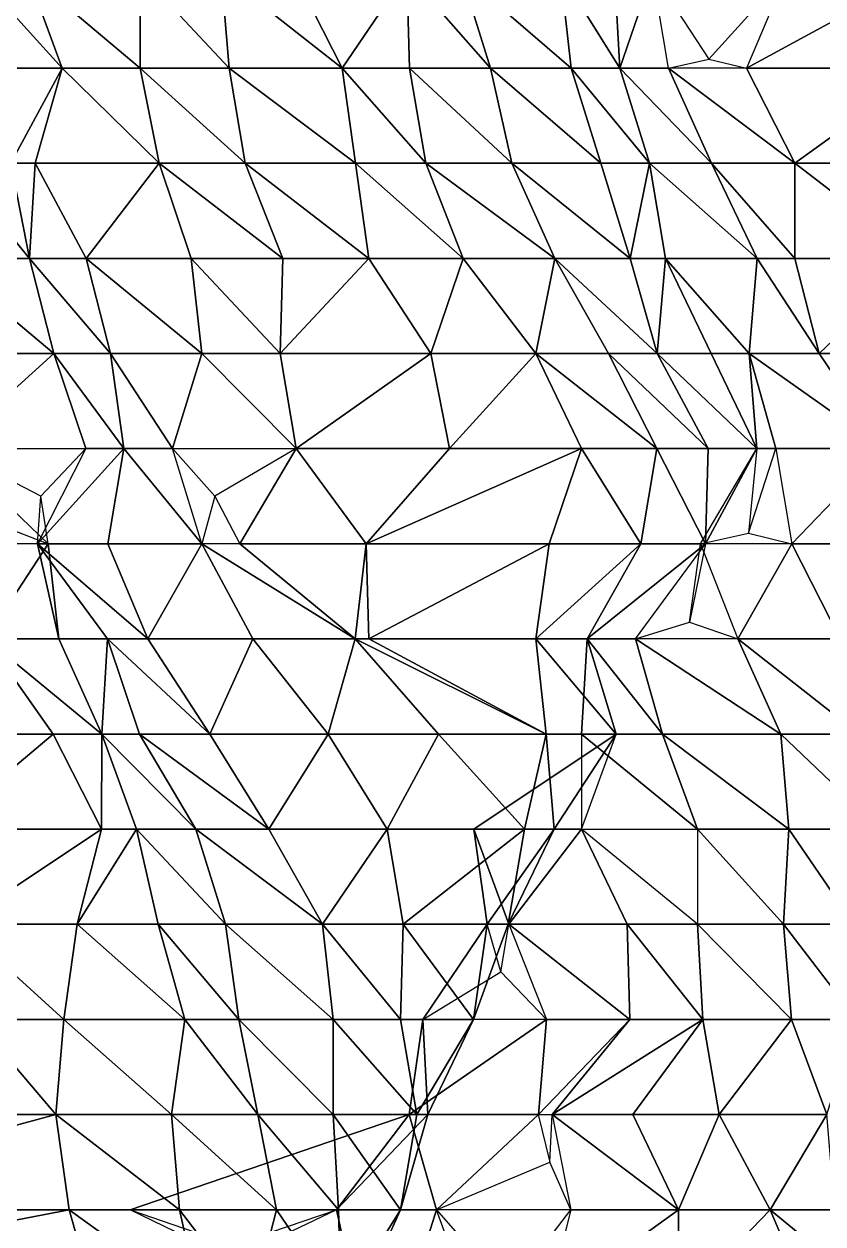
# Model space of a CAD drawing. Header units: metres. Extents: x -317 to 276, y -240 to 234.
# Drawn here: x -12.8 to 37.6, y -42.9 to 32.8 of the extents above; entities that cross this region are included whole.
import ezdxf

# ---------------------------------------------------------------- set-up
doc = ezdxf.new("R2010")
doc.units = ezdxf.units.M

msp = doc.modelspace()

# ---------------------------------------------------------------- linework, layer by layer
for points in [[(-15.845795, 36, -547.26544), (-10.411072, 30, -549.8323), (-12.610809, 36, -553.85876), (-12.610709, 36.0001, -553.85864)], [(-15.845795, 36, -547.26544), (-14.153687, 30, -544.1681), (-10.411072, 30, -549.8323), (-10.410972, 30.0001, -549.83215)], [(-12.610809, 36, -553.85876), (-5.484009, 30, -553.32825), (-5.484009, 36, -553.32825), (-5.483909, 36.0001, -553.3281)], [(-12.610809, 36, -553.85876), (-10.411072, 30, -549.8323), (-5.484009, 30, -553.32825), (-5.483909, 30.0001, -553.3281)], [(-5.484009, 36, -553.32825), (0.119934, 30, -555.5853), (-0.387695, 36, -556.5145), (-0.387595, 36.0001, -556.5144)], [(-5.484009, 36, -553.32825), (-5.484009, 30, -553.32825), (0.119934, 30, -555.5853), (0.120034, 30.0001, -555.5852)], [(7.246704, 30, -555.0548), (4.200928, 36, -560.63), (-0.387695, 36, -556.5145), (-0.387595, 36.0001, -556.5144)], [(7.246704, 30, -555.0548), (-0.387695, 36, -556.5145), (0.119934, 30, -555.5853), (0.120034, 30.0001, -555.5852)], [(11.327728, 36, -560.0995), (4.200928, 36, -560.63), (7.246704, 30, -555.0548), (7.246804, 30.0001, -555.0547)], [(11.327728, 36, -560.0995), (7.246704, 30, -555.0548), (11.496948, 30, -559.7898), (11.497048, 30.0001, -559.7897)], [(11.327728, 36, -560.0995), (16.593231, 30, -562.9761), (14.731934, 36, -566.3832), (14.732034, 36.0001, -566.38306)], [(11.327728, 36, -560.0995), (11.496948, 30, -559.7898), (16.593231, 30, -562.9761), (16.59333, 30.0001, -562.97595)], [(14.731934, 36, -566.3832), (21.689514, 30, -566.16235), (21.012665, 36, -567.4013), (21.012764, 36.0001, -567.4012)], [(14.731934, 36, -566.3832), (16.593231, 30, -562.9761), (21.689514, 30, -566.16235), (21.689613, 30.0001, -566.16223)], [(21.012665, 36, -567.4013), (24.75528, 30, -573.0654), (24.41687, 36, -573.68494), (24.41697, 36.0001, -573.6848)], [(21.012665, 36, -567.4013), (21.689514, 30, -566.16235), (24.75528, 30, -573.0654), (24.755379, 30.0001, -573.0653)], [(24.75528, 30, -573.0654), (26.805817, 36, -581.82697), (24.41687, 36, -573.68494), (24.41697, 36.0001, -573.6848)], [(24.75528, 30, -573.0654), (27.821075, 30, -579.96857), (26.805817, 36, -581.82697), (26.805916, 36.0001, -581.82684)], [(26.805817, 36, -581.82697), (30.357147, 30.571442, -581.58386), (35.286285, 36, -578.8186), (35.286385, 36.0001, -578.8185)], [(32.74817, 30, -583.4646), (44.105194, 30, -575.1907), (43.766785, 36, -575.8102), (43.766884, 36.0001, -575.81006)], [(32.74817, 30, -583.4646), (43.766785, 36, -575.8102), (35.286285, 36, -578.8186), (35.286385, 36.0001, -578.8185)], [(30.357147, 30.571442, -581.58386), (32.74817, 30, -583.4646), (27.821075, 30, -579.96857), (27.821175, 30.0001, -579.96844)], [(-13.646057, 24, -543.2389), (-10.411072, 30, -549.8323), (-14.153687, 30, -544.1681), (-14.153586, 30.0001, -544.16797)], [(-13.646057, 24, -543.2389), (-12.10318, 24, -552.92957), (-10.411072, 30, -549.8323), (-10.410972, 30.0001, -549.83215)], [(-10.411072, 30, -549.8323), (-12.10318, 24, -552.92957), (-4.29953, 24, -551.1601), (-4.29943, 24.0001, -551.16)], [(-10.411072, 30, -549.8323), (-4.29953, 24, -551.1601), (-5.484009, 30, -553.32825), (-5.483909, 30.0001, -553.3281)], [(-5.484009, 30, -553.32825), (1.135193, 24, -553.7269), (0.119934, 30, -555.5853), (0.120034, 30.0001, -555.5852)], [(-5.484009, 30, -553.32825), (-4.29953, 24, -551.1601), (1.135193, 24, -553.7269), (1.135293, 24.0001, -553.7268)], [(0.119934, 30, -555.5853), (8.092743, 24, -553.5061), (7.246704, 30, -555.0548), (7.246804, 30.0001, -555.0547)], [(0.119934, 30, -555.5853), (1.135193, 24, -553.7269), (8.092743, 24, -553.5061), (8.092843, 24.0001, -553.506)], [(7.246704, 30, -555.0548), (12.512207, 24, -557.9314), (11.496948, 30, -559.7898), (11.497048, 30.0001, -559.7897)], [(7.246704, 30, -555.0548), (8.092743, 24, -553.5061), (12.512207, 24, -557.9314), (12.512307, 24.0001, -557.9313)], [(11.496948, 30, -559.7898), (17.9469, 24, -560.49817), (16.593231, 30, -562.9761), (16.59333, 30.0001, -562.97595)], [(11.496948, 30, -559.7898), (12.512207, 24, -557.9314), (17.9469, 24, -560.49817), (17.946999, 24.0001, -560.49805)], [(16.593231, 30, -562.9761), (23.550812, 24, -562.75525), (21.689514, 30, -566.16235), (21.689613, 30.0001, -566.16223)], [(16.593231, 30, -562.9761), (17.9469, 24, -560.49817), (23.550812, 24, -562.75525), (23.55091, 24.0001, -562.7551)], [(21.689514, 30, -566.16235), (26.616577, 24, -569.6584), (24.75528, 30, -573.0654), (24.755379, 30.0001, -573.0653)], [(21.689514, 30, -566.16235), (23.550812, 24, -562.75525), (26.616577, 24, -569.6584), (26.616676, 24.0001, -569.65826)], [(24.75528, 30, -573.0654), (30.528412, 24, -575.0128), (27.821075, 30, -579.96857), (27.821175, 30.0001, -579.96844)], [(24.75528, 30, -573.0654), (26.616577, 24, -569.6584), (30.528412, 24, -575.0128), (30.528511, 24.0001, -575.0127)], [(35.793915, 24, -577.88934), (32.74817, 30, -583.4646), (27.821075, 30, -579.96857), (27.821175, 30.0001, -579.96844)], [(35.793915, 24, -577.88934), (27.821075, 30, -579.96857), (30.528412, 24, -575.0128), (30.528511, 24.0001, -575.0127)], [(35.793915, 24, -577.88934), (44.105194, 30, -575.1907), (32.74817, 30, -583.4646), (32.74827, 30.0001, -583.4645)], [(35.793915, 24, -577.88934), (43.089935, 24, -577.0491), (44.105194, 30, -575.1907), (44.105293, 30.0001, -575.19055)], [(-17.388702, 24, -537.5747), (-18.065521, 18, -538.8136), (-12.461609, 18, -541.07074), (-12.461509, 18.0001, -541.0706)], [(-17.388702, 24, -537.5747), (-12.461609, 18, -541.07074), (-13.646057, 24, -543.2389), (-13.645957, 24.0001, -543.2388)], [(-12.461609, 18, -541.07074), (-12.10318, 24, -552.92957), (-13.646057, 24, -543.2389), (-13.645957, 24.0001, -543.2388)], [(-12.461609, 18, -541.07074), (-8.888184, 18, -547.0446), (-12.10318, 24, -552.92957), (-12.10308, 24.0001, -552.92944)], [(-4.29953, 24, -551.1601), (-12.10318, 24, -552.92957), (-8.888184, 18, -547.0446), (-8.888083, 18.0001, -547.0445)], [(-4.29953, 24, -551.1601), (-8.888184, 18, -547.0446), (-2.269013, 18, -547.4433), (-2.268913, 18.0001, -547.4432)], [(-4.29953, 24, -551.1601), (3.50412, 18, -549.3906), (1.135193, 24, -553.7269), (1.135293, 24.0001, -553.7268)], [(-4.29953, 24, -551.1601), (-2.269013, 18, -547.4433), (3.50412, 18, -549.3906), (3.50422, 18.0001, -549.3905)], [(1.135193, 24, -553.7269), (8.938782, 18, -551.95746), (8.092743, 24, -553.5061), (8.092843, 24.0001, -553.506)], [(1.135193, 24, -553.7269), (3.50412, 18, -549.3906), (8.938782, 18, -551.95746), (8.938882, 18.0001, -551.95734)], [(8.092743, 24, -553.5061), (14.881134, 18, -553.5951), (12.512207, 24, -557.9314), (12.512307, 24.0001, -557.9313)], [(8.092743, 24, -553.5061), (8.938782, 18, -551.95746), (14.881134, 18, -553.5951), (14.881234, 18.0001, -553.595)], [(12.512207, 24, -557.9314), (20.654266, 18, -555.5424), (17.9469, 24, -560.49817), (17.946999, 24.0001, -560.49805)], [(12.512207, 24, -557.9314), (14.881134, 18, -553.5951), (20.654266, 18, -555.5424), (20.654366, 18.0001, -555.5423)], [(17.9469, 24, -560.49817), (25.41211, 18, -559.34814), (23.550812, 24, -562.75525), (23.55091, 24.0001, -562.7551)], [(17.9469, 24, -560.49817), (20.654266, 18, -555.5424), (25.41211, 18, -559.34814), (25.412209, 18.0001, -559.348)], [(25.41211, 18, -559.34814), (26.616577, 24, -569.6584), (23.550812, 24, -562.75525), (23.55091, 24.0001, -562.7551)], [(25.41211, 18, -559.34814), (27.631836, 18, -567.7999), (26.616577, 24, -569.6584), (26.616676, 24.0001, -569.65826)], [(26.616577, 24, -569.6584), (33.40497, 18, -569.7473), (30.528412, 24, -575.0128), (30.528511, 24.0001, -575.0127)], [(26.616577, 24, -569.6584), (27.631836, 18, -567.7999), (33.40497, 18, -569.7473), (33.405067, 18.0001, -569.7472)], [(30.528412, 24, -575.0128), (35.793915, 18, -577.88934), (35.793915, 24, -577.88934), (35.794014, 24.0001, -577.8892)], [(30.528412, 24, -575.0128), (33.40497, 18, -569.7473), (35.793915, 18, -577.88934), (35.794014, 18.0001, -577.8892)], [(35.793915, 24, -577.88934), (43.597565, 18, -576.1199), (43.089935, 24, -577.0491), (43.090034, 24.0001, -577.04895)], [(35.793915, 24, -577.88934), (35.793915, 18, -577.88934), (43.597565, 18, -576.1199), (43.597664, 18.0001, -576.11975)], [(-18.065521, 18, -538.8136), (-10.938721, 12, -538.2831), (-12.461609, 18, -541.07074), (-12.461509, 18.0001, -541.0706)], [(-18.065521, 18, -538.8136), (-17.896332, 12, -538.5039), (-10.938721, 12, -538.2831), (-10.938621, 12.0001, -538.28296)], [(-12.461609, 18, -541.07074), (-7.365326, 12, -544.257), (-8.888184, 18, -547.0446), (-8.888083, 18.0001, -547.0445)], [(-12.461609, 18, -541.07074), (-10.938721, 12, -538.2831), (-7.365326, 12, -544.257), (-7.365226, 12.0001, -544.2569)], [(-8.888184, 18, -547.0446), (-1.592194, 12, -546.20435), (-2.269013, 18, -547.4433), (-2.268913, 18.0001, -547.4432)], [(-8.888184, 18, -547.0446), (-7.365326, 12, -544.257), (-1.592194, 12, -546.20435), (-1.592094, 12.0001, -546.2042)], [(-2.269013, 18, -547.4433), (3.3349, 12, -549.7004), (3.50412, 18, -549.3906), (3.50422, 18.0001, -549.3905)], [(-2.269013, 18, -547.4433), (-1.592194, 12, -546.20435), (3.3349, 12, -549.7004), (3.335, 12.0001, -549.70026)], [(3.3349, 12, -549.7004), (12.830597, 12, -544.83356), (8.938782, 18, -551.95746), (8.938882, 18.0001, -551.95734)], [(3.3349, 12, -549.7004), (8.938782, 18, -551.95746), (3.50412, 18, -549.3906), (3.50422, 18.0001, -549.3905)], [(14.881134, 18, -553.5951), (8.938782, 18, -551.95746), (12.830597, 12, -544.83356), (12.830697, 12.0001, -544.83344)], [(14.881134, 18, -553.5951), (12.830597, 12, -544.83356), (19.449768, 12, -545.23224), (19.449867, 12.0001, -545.2321)], [(20.654266, 18, -555.5424), (14.881134, 18, -553.5951), (19.449768, 12, -545.23224), (19.449867, 12.0001, -545.2321)], [(20.654266, 18, -555.5424), (19.449768, 12, -545.23224), (24.038452, 12, -549.3477), (24.038551, 12.0001, -549.3476)], [(27.104187, 12, -556.25085), (25.41211, 18, -559.34814), (20.654266, 18, -555.5424), (20.654366, 18.0001, -555.5423)], [(27.104187, 12, -556.25085), (20.654266, 18, -555.5424), (24.038452, 12, -549.3477), (24.038551, 12.0001, -549.3476)], [(27.104187, 12, -556.25085), (27.631836, 18, -567.7999), (25.41211, 18, -559.34814), (25.412209, 18.0001, -559.348)], [(27.104187, 12, -556.25085), (30.508392, 12, -562.5345), (27.631836, 18, -567.7999), (27.631935, 18.0001, -567.7998)], [(27.631836, 18, -567.7999), (32.89734, 12, -570.6765), (33.40497, 18, -569.7473), (33.405067, 18.0001, -569.7472)], [(27.631836, 18, -567.7999), (30.508392, 12, -562.5345), (32.89734, 12, -570.6765), (32.897438, 12.0001, -570.6764)], [(33.40497, 18, -569.7473), (32.89734, 12, -570.6765), (37.316803, 12, -575.10175), (37.316902, 12.0001, -575.1016)], [(33.40497, 18, -569.7473), (37.316803, 12, -575.10175), (35.793915, 18, -577.88934), (35.794014, 18.0001, -577.8892)], [(37.316803, 12, -575.10175), (43.597565, 18, -576.1199), (35.793915, 18, -577.88934), (35.794014, 18.0001, -577.8892)], [(37.316803, 12, -575.10175), (47.32016, 12, -569.3057), (43.597565, 18, -576.1199), (43.597664, 18.0001, -576.11975)], [(-17.557892, 6, -537.8844), (-10.938721, 12, -538.2831), (-17.896332, 12, -538.5039), (-17.896233, 12.0001, -538.5038)], [(-17.557892, 6, -537.8844), (-8.908234, 6, -534.5663), (-10.938721, 12, -538.2831), (-10.938621, 12.0001, -538.28296)], [(-10.938721, 12, -538.2831), (-6.519257, 6, -542.7083), (-7.365326, 12, -544.257), (-7.365226, 12.0001, -544.2569)], [(-10.938721, 12, -538.2831), (-8.908234, 6, -534.5663), (-6.519257, 6, -542.7083), (-6.519157, 6.0001, -542.7082)], [(-7.365326, 12, -544.257), (-3.453491, 6, -549.61145), (-1.592194, 12, -546.20435), (-1.592094, 12.0001, -546.2042)], [(-7.365326, 12, -544.257), (-6.519257, 6, -542.7083), (-3.453491, 6, -549.61145), (-3.453391, 6.0001, -549.6113)], [(-1.592194, 12, -546.20435), (-3.453491, 6, -549.61145), (4.350159, 6, -547.842), (4.350259, 6.0001, -547.84186)], [(-1.592194, 12, -546.20435), (4.350159, 6, -547.842), (3.3349, 12, -549.7004), (3.335, 12.0001, -549.70026)], [(4.350159, 6, -547.842), (12.830597, 12, -544.83356), (3.3349, 12, -549.7004), (3.335, 12.0001, -549.70026)], [(4.350159, 6, -547.842), (14.015076, 6, -542.6654), (12.830597, 12, -544.83356), (12.830697, 12.0001, -544.83344)], [(14.015076, 6, -542.6654), (19.449768, 12, -545.23224), (12.830597, 12, -544.83356), (12.830697, 12.0001, -544.83344)], [(14.015076, 6, -542.6654), (22.326324, 6, -539.96674), (19.449768, 12, -545.23224), (19.449867, 12.0001, -545.2321)], [(27.084198, 6, -543.77246), (24.038452, 12, -549.3477), (19.449768, 12, -545.23224), (19.449867, 12.0001, -545.2321)], [(27.084198, 6, -543.77246), (19.449768, 12, -545.23224), (22.326324, 6, -539.96674), (22.326424, 6.0001, -539.9666)], [(30.319153, 6, -550.36584), (27.104187, 12, -556.25085), (24.038452, 12, -549.3477), (24.038551, 12.0001, -549.3476)], [(30.319153, 6, -550.36584), (24.038452, 12, -549.3477), (27.084198, 6, -543.77246), (27.084297, 6.0001, -543.77234)], [(33.38495, 6, -557.269), (30.508392, 12, -562.5345), (27.104187, 12, -556.25085), (27.104286, 12.0001, -556.25073)], [(33.38495, 6, -557.269), (27.104187, 12, -556.25085), (30.319153, 6, -550.36584), (30.319252, 6.0001, -550.3657)], [(33.38495, 6, -557.269), (32.89734, 12, -570.6765), (30.508392, 12, -562.5345), (30.508492, 12.0001, -562.53436)], [(33.38495, 6, -557.269), (34.589447, 6, -567.57916), (32.89734, 12, -570.6765), (32.897438, 12.0001, -570.6764)], [(41.377808, 6, -567.6681), (37.316803, 12, -575.10175), (32.89734, 12, -570.6765), (32.897438, 12.0001, -570.6764)], [(41.377808, 6, -567.6681), (32.89734, 12, -570.6765), (34.589447, 6, -567.57916), (34.589546, 6.0001, -567.57904)], [(41.377808, 6, -567.6681), (47.32016, 12, -569.3057), (37.316803, 12, -575.10175), (37.316902, 12.0001, -575.1016)], [(-11.29718, 0, -526.4242), (-17.557892, 6, -537.8844), (-19.03894, 3, -530.7432), (-19.038841, 3.0001, -530.7431)], [(-11.29718, 0, -526.4242), (-11.739014, 3, -535.6522), (-17.557892, 6, -537.8844), (-17.557793, 6.0001, -537.8843)], [(-11.95398, 0, -540.14154), (-7.534515, 0, -544.5668), (-6.519257, 6, -542.7083), (-6.519157, 6.0001, -542.7082)], [(-11.95398, 0, -540.14154), (-6.519257, 6, -542.7083), (-8.908234, 6, -534.5663), (-8.908133, 6.0001, -534.56616)], [(-8.908234, 6, -534.5663), (-11.95398, 0, -540.14154), (-11.739014, 3, -535.6522), (-11.738914, 3.0001, -535.6521)], [(-6.519257, 6, -542.7083), (-7.534515, 0, -544.5668), (-1.592194, 0, -546.20435), (-1.592094, 0.0001, -546.2042)], [(-6.519257, 6, -542.7083), (-1.592194, 0, -546.20435), (-3.453491, 6, -549.61145), (-3.453391, 6.0001, -549.6113)], [(-1.592194, 0, -546.20435), (-3.453491, 6, -549.61145), (-0.770996, 3, -549.0032), (-0.770896, 3.0001, -549.00305)], [(4.350159, 6, -547.842), (-0.770996, 3, -549.0032), (0.796753, 0, -554.34644), (0.796853, 0.0001, -554.3463)], [(4.350159, 6, -547.842), (0.796753, 0, -554.34644), (8.769592, 0, -552.2672), (8.769692, 0.0001, -552.2671)], [(4.350159, 6, -547.842), (8.769592, 0, -552.2672), (14.015076, 6, -542.6654), (14.015176, 6.0001, -542.6653)], [(8.769592, 0, -552.2672), (20.295807, 0, -543.68353), (22.326324, 6, -539.96674), (22.326424, 6.0001, -539.9666)], [(8.769592, 0, -552.2672), (22.326324, 6, -539.96674), (14.015076, 6, -542.6654), (14.015176, 6.0001, -542.6653)], [(22.326324, 6, -539.96674), (20.295807, 0, -543.68353), (26.06894, 0, -545.6309), (26.069038, 0.0001, -545.6308)], [(22.326324, 6, -539.96674), (26.06894, 0, -545.6309), (27.084198, 6, -543.77246), (27.084297, 6.0001, -543.77234)], [(27.084198, 6, -543.77246), (26.06894, 0, -545.6309), (30.149963, 0, -550.6756), (30.150063, 0.0001, -550.6755)], [(27.084198, 6, -543.77246), (30.149963, 0, -550.6756), (30.319153, 6, -550.36584), (30.319252, 6.0001, -550.3657)], [(30.149963, 0, -550.6756), (29.831573, 0, -563.77344), (33.38495, 6, -557.269), (33.385048, 6.0001, -557.26886)], [(30.149963, 0, -550.6756), (33.38495, 6, -557.269), (30.319153, 6, -550.36584), (30.319252, 6.0001, -550.3657)], [(33.38495, 6, -557.269), (32.85913, 0.666656, -564.48895), (34.589447, 6, -567.57916), (34.589546, 6.0001, -567.57904)], [(35.604706, 0, -565.72076), (41.377808, 6, -567.6681), (34.589447, 6, -567.57916), (34.589546, 6.0001, -567.57904)], [(35.604706, 0, -565.72076), (44.085175, 0, -562.71234), (41.377808, 6, -567.6681), (41.377907, 6.0001, -567.66797)], [(-11.29718, 0, -526.4242), (-21.131287, 0, -531.9105), (-15.208984, -6, -521.0698), (-15.208884, -5.9999, -521.0697)], [(-11.29718, 0, -526.4242), (-15.208984, -6, -521.0698), (-10.620331, -6, -525.1853), (-10.620231, -5.9999, -525.1852)], [(-10.620331, -6, -525.1853), (-7.554535, -6, -532.0884), (-11.95398, 0, -540.14154), (-11.953879, 0.0001, -540.1414)], [(-10.620331, -6, -525.1853), (-11.95398, 0, -540.14154), (-11.29718, 0, -526.4242), (-11.29708, 0.0001, -526.4241)], [(-4.996399, -6, -539.9207), (-7.534515, 0, -544.5668), (-11.95398, 0, -540.14154), (-11.953879, 0.0001, -540.1414)], [(-4.996399, -6, -539.9207), (-11.95398, 0, -540.14154), (-7.554535, -6, -532.0884), (-7.554435, -5.9999, -532.08826)], [(-1.592194, 0, -546.20435), (-7.534515, 0, -544.5668), (-4.996399, -6, -539.9207), (-4.996299, -5.9999, -539.9206)], [(-1.592194, 0, -546.20435), (-4.996399, -6, -539.9207), (1.622772, -6, -540.3194), (1.622872, -5.9999, -540.3193)], [(8.072754, -6, -541.0278), (0.796753, 0, -554.34644), (-1.592194, 0, -546.20435), (-1.592094, 0.0001, -546.2042)], [(8.072754, -6, -541.0278), (-1.592194, 0, -546.20435), (1.622772, -6, -540.3194), (1.622872, -5.9999, -540.3193)], [(8.769592, 0, -552.2672), (0.796753, 0, -554.34644), (8.072754, -6, -541.0278), (8.072854, -5.9999, -541.02765)], [(8.769592, 0, -552.2672), (8.072754, -6, -541.0278), (8.938782, -6, -551.95746), (8.938882, -5.9999, -551.95734)], [(8.938782, -6, -551.95746), (20.295807, 0, -543.68353), (8.769592, 0, -552.2672), (8.769692, 0.0001, -552.2671)], [(8.938782, -6, -551.95746), (19.449768, -6, -545.23224), (20.295807, 0, -543.68353), (20.295906, 0.0001, -543.6834)], [(19.449768, -6, -545.23224), (22.684753, -6, -551.8256), (26.06894, 0, -545.6309), (26.069038, 0.0001, -545.6308)], [(19.449768, -6, -545.23224), (26.06894, 0, -545.6309), (20.295807, 0, -543.68353), (20.295906, 0.0001, -543.6834)], [(22.684753, -6, -551.8256), (25.750519, -6, -558.7287), (30.149963, 0, -550.6756), (30.150063, 0.0001, -550.6755)], [(22.684753, -6, -551.8256), (30.149963, 0, -550.6756), (26.06894, 0, -545.6309), (26.069038, 0.0001, -545.6308)], [(30.149963, 0, -550.6756), (29.153168, -4.949997, -558.7577), (29.831573, 0, -563.77344), (29.831673, 0.0001, -563.7733)], [(32.85913, 0.666656, -564.48895), (35.604706, 0, -565.72076), (29.831573, 0, -563.77344), (29.831673, 0.0001, -563.7733)], [(35.604706, 0, -565.72076), (29.831573, 0, -563.77344), (32.2005, -6, -559.43713), (32.2006, -5.9999, -559.437)], [(35.604706, 0, -565.72076), (32.2005, -6, -559.43713), (38.65045, -6, -560.1455), (38.65055, -5.9999, -560.1454)], [(38.65045, -6, -560.1455), (44.085175, 0, -562.71234), (35.604706, 0, -565.72076), (35.604805, 0.0001, -565.72064)], [(29.153168, -4.949997, -558.7577), (32.2005, -6, -559.43713), (25.750519, -6, -558.7287), (25.750618, -5.9999, -558.7286)], [(-15.208984, -6, -521.0698), (-16.582672, -12, -511.06934), (-10.978729, -12, -513.3264), (-10.978629, -11.9999, -513.3263)], [(-7.912994, -12, -520.22955), (-10.620331, -6, -525.1853), (-15.208984, -6, -521.0698), (-15.208884, -5.9999, -521.0697)], [(-7.912994, -12, -520.22955), (-15.208984, -6, -521.0698), (-10.978729, -12, -513.3264), (-10.978629, -11.9999, -513.3263)], [(-7.912994, -12, -520.22955), (-7.554535, -6, -532.0884), (-10.620331, -6, -525.1853), (-10.620231, -5.9999, -525.1852)], [(-7.912994, -12, -520.22955), (-5.524048, -12, -528.3716), (-7.554535, -6, -532.0884), (-7.554435, -5.9999, -532.08826)], [(-1.104584, -12, -532.7968), (-4.996399, -6, -539.9207), (-7.554535, -6, -532.0884), (-7.554435, -5.9999, -532.08826)], [(-1.104584, -12, -532.7968), (-7.554535, -6, -532.0884), (-5.524048, -12, -528.3716), (-5.523948, -11.9999, -528.37146)], [(1.622772, -6, -540.3194), (-4.996399, -6, -539.9207), (-1.104584, -12, -532.7968), (-1.104484, -11.9999, -532.7967)], [(1.622772, -6, -540.3194), (-1.104584, -12, -532.7968), (6.360626, -12, -531.6468), (6.360726, -11.9999, -531.64667)], [(8.072754, -6, -541.0278), (1.622772, -6, -540.3194), (6.360626, -12, -531.6468), (6.360726, -11.9999, -531.64667)], [(8.072754, -6, -541.0278), (6.360626, -12, -531.6468), (13.318237, -12, -531.426), (13.318337, -11.9999, -531.4259)], [(20.106567, -12, -531.51495), (8.938782, -6, -551.95746), (8.072754, -6, -541.0278), (8.072854, -5.9999, -541.02765)], [(20.106567, -12, -531.51495), (8.072754, -6, -541.0278), (13.318237, -12, -531.426), (13.318337, -11.9999, -531.4259)], [(19.449768, -6, -545.23224), (8.938782, -6, -551.95746), (20.106567, -12, -531.51495), (20.106667, -11.9999, -531.51483)], [(24.526031, -12, -535.9402), (22.684753, -6, -551.8256), (19.449768, -6, -545.23224), (19.449867, -5.9999, -545.2321)], [(19.449768, -6, -545.23224), (20.106567, -12, -531.51495), (24.526031, -12, -535.9402), (24.52613, -11.9999, -535.94006)], [(24.526031, -12, -535.9402), (22.346344, -12, -552.44507), (22.684753, -6, -551.8256), (22.684853, -5.9999, -551.8255)], [(22.684753, -6, -551.8256), (22.346344, -12, -552.44507), (27.442627, -12, -555.63135), (27.442726, -11.9999, -555.6312)], [(22.684753, -6, -551.8256), (27.442627, -12, -555.63135), (25.750519, -6, -558.7287), (25.750618, -5.9999, -558.7286)], [(25.750519, -6, -558.7287), (34.907837, -12, -554.4813), (32.2005, -6, -559.43713), (32.2006, -5.9999, -559.437)], [(25.750519, -6, -558.7287), (27.442627, -12, -555.63135), (34.907837, -12, -554.4813), (34.907936, -11.9999, -554.4812)], [(32.2005, -6, -559.43713), (39.83493, -12, -557.9774), (38.65045, -6, -560.1455), (38.65055, -5.9999, -560.1454)], [(32.2005, -6, -559.43713), (34.907837, -12, -554.4813), (39.83493, -12, -557.9774), (39.83503, -11.9999, -557.9773)], [(-18.10556, -18, -513.85693), (-7.932983, -18, -507.7512), (-10.978729, -12, -513.3264), (-10.978629, -11.9999, -513.3263)], [(-18.10556, -18, -513.85693), (-10.978729, -12, -513.3264), (-16.582672, -12, -511.06934), (-16.582573, -11.9999, -511.06924)], [(-7.932983, -18, -507.7512), (-7.912994, -12, -520.22955), (-10.978729, -12, -513.3264), (-10.978629, -11.9999, -513.3263)], [(-7.932983, -18, -507.7512), (-5.713257, -18, -516.203), (-7.912994, -12, -520.22955), (-7.912894, -11.9999, -520.22943)], [(-1.970642, -18, -521.8671), (-5.524048, -12, -528.3716), (-7.912994, -12, -520.22955), (-7.912894, -11.9999, -520.22943)], [(-1.970642, -18, -521.8671), (-7.912994, -12, -520.22955), (-5.713257, -18, -516.203), (-5.713157, -17.9999, -516.2029)], [(2.618012, -18, -525.98267), (-1.104584, -12, -532.7968), (-5.524048, -12, -528.3716), (-5.523948, -11.9999, -528.37146)], [(2.618012, -18, -525.98267), (-5.524048, -12, -528.3716), (-1.970642, -18, -521.8671), (-1.970542, -17.9999, -521.867)], [(6.360626, -12, -531.6468), (-1.104584, -12, -532.7968), (2.618012, -18, -525.98267), (2.618111, -17.9999, -525.98254)], [(6.360626, -12, -531.6468), (2.618012, -18, -525.98267), (10.083252, -18, -524.83264), (10.083352, -17.9999, -524.8325)], [(13.318237, -12, -531.426), (6.360626, -12, -531.6468), (10.083252, -18, -524.83264), (10.083352, -17.9999, -524.8325)], [(13.318237, -12, -531.426), (10.083252, -18, -524.83264), (18.73291, -18, -521.51447), (18.73301, -17.9999, -521.51434)], [(20.106567, -12, -531.51495), (13.318237, -12, -531.426), (18.73291, -18, -521.51447), (18.73301, -17.9999, -521.51434)], [(20.614227, -18, -530.58575), (15.557953, -18, -552.35614), (24.526031, -12, -535.9402), (24.52613, -11.9999, -535.94006)], [(24.526031, -12, -535.9402), (15.557953, -18, -552.35614), (22.346344, -18, -552.44507), (22.346443, -17.9999, -552.44495)], [(20.106567, -12, -531.51495), (18.73291, -18, -521.51447), (20.614227, -18, -530.58575), (20.614326, -17.9999, -530.58563)], [(20.614227, -18, -530.58575), (24.526031, -12, -535.9402), (20.106567, -12, -531.51495), (20.106667, -11.9999, -531.51483)], [(22.346344, -12, -552.44507), (29.642334, -18, -551.6048), (27.442627, -12, -555.63135), (27.442726, -11.9999, -555.6312)], [(22.346344, -12, -552.44507), (22.346344, -18, -552.44507), (29.642334, -18, -551.6048), (29.642433, -17.9999, -551.6047)], [(27.442627, -12, -555.63135), (35.415466, -18, -553.5521), (34.907837, -12, -554.4813), (34.907936, -11.9999, -554.4812)], [(27.442627, -12, -555.63135), (29.642334, -18, -551.6048), (35.415466, -18, -553.5521), (35.415565, -17.9999, -553.552)], [(34.907837, -12, -554.4813), (41.1886, -18, -555.4995), (39.83493, -12, -557.9774), (39.83503, -11.9999, -557.9773)], [(34.907837, -12, -554.4813), (35.415466, -18, -553.5521), (41.1886, -18, -555.4995), (41.188698, -17.9999, -555.4994)], [(-16.921082, -24, -511.6888), (-7.932983, -18, -507.7512), (-18.10556, -18, -513.85693), (-18.105461, -17.9999, -513.8568)], [(-16.921082, -24, -511.6888), (-9.455872, -24, -510.53882), (-7.932983, -18, -507.7512), (-7.932883, -17.9999, -507.7511)], [(-9.455872, -24, -510.53882), (-4.359589, -24, -513.7251), (-5.713257, -18, -516.203), (-5.713157, -17.9999, -516.2029)], [(-9.455872, -24, -510.53882), (-5.713257, -18, -516.203), (-7.932983, -18, -507.7512), (-7.932883, -17.9999, -507.7511)], [(-5.713257, -18, -516.203), (-0.109344, -24, -518.4601), (-1.970642, -18, -521.8671), (-1.970542, -17.9999, -521.867)], [(-5.713257, -18, -516.203), (-4.359589, -24, -513.7251), (-0.109344, -24, -518.4601), (-0.109244, -23.9999, -518.45996)], [(6.002197, -24, -519.78796), (2.618012, -18, -525.98267), (-1.970642, -18, -521.8671), (-1.970542, -17.9999, -521.867)], [(6.002197, -24, -519.78796), (-1.970642, -18, -521.8671), (-0.109344, -24, -518.4601), (-0.109244, -23.9999, -518.45996)], [(10.083252, -18, -524.83264), (2.618012, -18, -525.98267), (6.002197, -24, -519.78796), (6.002297, -23.9999, -519.78784)], [(10.083252, -18, -524.83264), (6.002197, -24, -519.78796), (11.09848, -24, -522.97424), (11.09858, -23.9999, -522.9741)], [(11.09848, -24, -522.97424), (18.73291, -18, -521.51447), (10.083252, -18, -524.83264), (10.083352, -17.9999, -524.8325)], [(11.09848, -24, -522.97424), (17.717651, -24, -523.3729), (18.73291, -18, -521.51447), (18.73301, -17.9999, -521.51434)], [(16.383972, -24, -538.3291), (17.75769, -24, -548.3296), (15.557953, -18, -552.35614), (15.558053, -17.9999, -552.356)], [(16.383972, -24, -538.3291), (15.557953, -18, -552.35614), (20.614227, -18, -530.58575), (20.614326, -17.9999, -530.58563)], [(22.346344, -18, -552.44507), (15.557953, -18, -552.35614), (17.75769, -24, -548.3296), (17.75779, -23.9999, -548.32947)], [(17.717651, -24, -523.3729), (16.383972, -24, -538.3291), (20.614227, -18, -530.58575), (20.614326, -17.9999, -530.58563)], [(17.717651, -24, -523.3729), (20.614227, -18, -530.58575), (18.73291, -18, -521.51447), (18.73301, -17.9999, -521.51434)], [(22.346344, -18, -552.44507), (17.75769, -24, -548.3296), (25.2229, -24, -547.17957), (25.223, -23.9999, -547.17944)], [(25.2229, -24, -547.17957), (29.642334, -24, -551.6048), (22.346344, -18, -552.44507), (22.346443, -17.9999, -552.44495)], [(29.642334, -18, -551.6048), (35.077026, -24, -554.17163), (35.415466, -18, -553.5521), (35.415565, -17.9999, -553.552)], [(29.642334, -18, -551.6048), (29.642334, -24, -551.6048), (35.077026, -24, -554.17163), (35.077126, -23.9999, -554.1715)], [(35.415466, -18, -553.5521), (35.077026, -24, -554.17163), (39.49649, -24, -558.59686), (39.49659, -23.9999, -558.59674)], [(35.415466, -18, -553.5521), (39.49649, -24, -558.59686), (41.1886, -18, -555.4995), (41.188698, -17.9999, -555.4994)], [(-16.921082, -24, -511.6888), (-10.30191, -30, -512.08746), (-9.455872, -24, -510.53882), (-9.455771, -23.9999, -510.53873)], [(-16.921082, -24, -511.6888), (-15.905823, -30, -509.83038), (-10.30191, -30, -512.08746), (-10.30181, -29.9999, -512.08734)], [(-9.455872, -24, -510.53882), (-10.30191, -30, -512.08746), (-2.667511, -30, -510.62775), (-2.667411, -29.9999, -510.62766)], [(-9.455872, -24, -510.53882), (-2.667511, -30, -510.62775), (-4.359589, -24, -513.7251), (-4.359489, -23.9999, -513.725)], [(-4.359589, -24, -513.7251), (0.736694, -30, -516.9114), (-0.109344, -24, -518.4601), (-0.109244, -23.9999, -518.45996)], [(-4.359589, -24, -513.7251), (-2.667511, -30, -510.62775), (0.736694, -30, -516.9114), (0.736794, -29.9999, -516.91125)], [(-0.109344, -24, -518.4601), (6.679047, -30, -518.549), (6.002197, -24, -519.78796), (6.002297, -23.9999, -519.78784)], [(-0.109344, -24, -518.4601), (0.736694, -30, -516.9114), (6.679047, -30, -518.549), (6.679147, -29.9999, -518.5489)], [(6.002197, -24, -519.78796), (10.929291, -30, -523.28394), (11.09848, -24, -522.97424), (11.09858, -23.9999, -522.9741)], [(6.002197, -24, -519.78796), (6.679047, -30, -518.549), (10.929291, -30, -523.28394), (10.929391, -29.9999, -523.2838)], [(11.09848, -24, -522.97424), (10.929291, -30, -523.28394), (15.517944, -30, -527.3995), (15.518044, -29.9999, -527.39935)], [(11.09848, -24, -522.97424), (15.517944, -30, -527.3995), (17.717651, -24, -523.3729), (17.71775, -23.9999, -523.3728)], [(15.517944, -30, -527.3995), (12.322968, -30, -545.76276), (16.383972, -24, -538.3291), (16.384071, -23.9999, -538.329)], [(16.383972, -24, -538.3291), (12.322968, -30, -545.76276), (17.251556, -27, -544.6452), (17.251656, -26.9999, -544.6451)], [(15.517944, -30, -527.3995), (16.383972, -24, -538.3291), (17.717651, -24, -523.3729), (17.71775, -23.9999, -523.3728)], [(20.126617, -30, -543.9933), (17.251556, -27, -544.6452), (17.75769, -24, -548.3296), (17.75779, -23.9999, -548.32947)], [(17.75769, -24, -548.3296), (25.39212, -30, -546.8699), (25.2229, -24, -547.17957), (25.223, -23.9999, -547.17944)], [(17.75769, -24, -548.3296), (20.126617, -30, -543.9933), (25.39212, -30, -546.8699), (25.39222, -29.9999, -546.86975)], [(25.2229, -24, -547.17957), (29.980743, -30, -550.98535), (29.642334, -24, -551.6048), (29.642433, -23.9999, -551.6047)], [(25.2229, -24, -547.17957), (25.39212, -30, -546.8699), (29.980743, -30, -550.98535), (29.980843, -29.9999, -550.9852)], [(29.642334, -24, -551.6048), (35.584656, -30, -553.24243), (35.077026, -24, -554.17163), (35.077126, -23.9999, -554.1715)], [(29.642334, -24, -551.6048), (29.980743, -30, -550.98535), (35.584656, -30, -553.24243), (35.584755, -29.9999, -553.2423)], [(35.077026, -24, -554.17163), (39.66571, -30, -558.2871), (39.49649, -24, -558.59686), (39.49659, -23.9999, -558.59674)], [(35.077026, -24, -554.17163), (35.584656, -30, -553.24243), (39.66571, -30, -558.2871), (39.66581, -29.9999, -558.287)], [(-15.905823, -30, -509.83038), (-18.61316, -36, -514.78613), (-10.80954, -36, -513.0167), (-10.80944, -35.9999, -513.0166)], [(-15.905823, -30, -509.83038), (-10.80954, -36, -513.0167), (-10.30191, -30, -512.08746), (-10.30181, -29.9999, -512.08734)], [(-10.30191, -30, -512.08746), (-10.80954, -36, -513.0167), (-3.51355, -36, -512.1764), (-3.51345, -35.9999, -512.1763)], [(-10.30191, -30, -512.08746), (-3.51355, -36, -512.1764), (-2.667511, -30, -510.62775), (-2.667411, -29.9999, -510.62766)], [(-2.667511, -30, -510.62775), (-3.51355, -36, -512.1764), (1.921143, -36, -514.7432), (1.921243, -35.9999, -514.7431)], [(-2.667511, -30, -510.62775), (1.921143, -36, -514.7432), (0.736694, -30, -516.9114), (0.736794, -29.9999, -516.91125)], [(0.736694, -30, -516.9114), (6.679047, -36, -518.549), (6.679047, -30, -518.549), (6.679147, -29.9999, -518.5489)], [(0.736694, -30, -516.9114), (1.921143, -36, -514.7432), (6.679047, -36, -518.549), (6.679147, -35.9999, -518.5489)], [(6.679047, -30, -518.549), (11.94455, -36, -521.42554), (10.929291, -30, -523.28394), (10.929391, -29.9999, -523.2838)], [(6.679047, -30, -518.549), (6.679047, -36, -518.549), (11.94455, -36, -521.42554), (11.94465, -35.9999, -521.4254)], [(11.94455, -36, -521.42554), (15.517944, -30, -527.3995), (10.929291, -30, -523.28394), (10.929391, -29.9999, -523.2838)], [(12.641388, -36, -532.6649), (11.476929, -36, -547.3114), (12.322968, -30, -545.76276), (12.323068, -29.9999, -545.76263)], [(11.476929, -36, -547.3114), (19.618988, -36, -544.9225), (20.126617, -30, -543.9933), (20.126717, -29.9999, -543.99316)], [(11.476929, -36, -547.3114), (20.126617, -30, -543.9933), (12.322968, -30, -545.76276), (12.323068, -29.9999, -545.76263)], [(11.94455, -36, -521.42554), (12.641388, -36, -532.6649), (15.517944, -30, -527.3995), (15.518044, -29.9999, -527.39935)], [(12.641388, -36, -532.6649), (12.322968, -30, -545.76276), (15.517944, -30, -527.3995), (15.518044, -29.9999, -527.39935)], [(19.618988, -36, -544.9225), (20.485046, -36, -555.8522), (25.39212, -30, -546.8699), (25.39222, -29.9999, -546.86975)], [(19.618988, -36, -544.9225), (25.39212, -30, -546.8699), (20.126617, -30, -543.9933), (20.126717, -29.9999, -543.99316)], [(20.485046, -36, -555.8522), (25.581299, -36, -559.03845), (29.980743, -30, -550.98535), (29.980843, -29.9999, -550.9852)], [(20.485046, -36, -555.8522), (29.980743, -30, -550.98535), (25.39212, -30, -546.8699), (25.39222, -29.9999, -546.86975)], [(29.980743, -30, -550.98535), (25.581299, -36, -559.03845), (31.016022, -36, -561.6052), (31.01612, -35.9999, -561.6051)], [(29.980743, -30, -550.98535), (31.016022, -36, -561.6052), (35.584656, -30, -553.24243), (35.584755, -29.9999, -553.2423)], [(35.584656, -30, -553.24243), (31.016022, -36, -561.6052), (37.804413, -36, -561.6942), (37.804512, -35.9999, -561.6941)], [(35.584656, -30, -553.24243), (37.804413, -36, -561.6942), (39.66571, -30, -558.2871), (39.66581, -29.9999, -558.287)], [(-32.99594, -42, -541.11365), (-9.963501, -42, -511.46802), (-10.80954, -36, -513.0167), (-10.80944, -35.9999, -513.0166)], [(-32.99594, -42, -541.11365), (-10.80954, -36, -513.0167), (-18.61316, -36, -514.78613), (-18.61306, -35.9999, -514.786)], [(-10.80954, -36, -513.0167), (-3.00592, -42, -511.24722), (-3.51355, -36, -512.1764), (-3.51345, -35.9999, -512.1763)], [(-10.80954, -36, -513.0167), (-9.963501, -42, -511.46802), (-3.00592, -42, -511.24722), (-3.005821, -41.9999, -511.24713)], [(6.888275, -42, -543.1959), (-6.120819, -42, -579.52386), (11.476929, -36, -547.3114), (11.477029, -35.9999, -547.3113)], [(11.476929, -36, -547.3114), (-6.120819, -42, -579.52386), (13.189026, -42, -556.69244), (13.189126, -41.9999, -556.6923)], [(-3.51355, -36, -512.1764), (3.105621, -42, -512.5751), (1.921143, -36, -514.7432), (1.921243, -35.9999, -514.7431)], [(-3.51355, -36, -512.1764), (-3.00592, -42, -511.24722), (3.105621, -42, -512.5751), (3.105721, -41.9999, -512.57495)], [(1.921143, -36, -514.7432), (7.017456, -42, -517.92957), (6.679047, -36, -518.549), (6.679147, -35.9999, -518.5489)], [(1.921143, -36, -514.7432), (3.105621, -42, -512.5751), (7.017456, -42, -517.92957), (7.017556, -41.9999, -517.92944)], [(6.679047, -36, -518.549), (10.929291, -42, -523.28394), (11.94455, -36, -521.42554), (11.94465, -35.9999, -521.4254)], [(6.679047, -36, -518.549), (7.017456, -42, -517.92957), (10.929291, -42, -523.28394), (10.929391, -41.9999, -523.2838)], [(10.929291, -42, -523.28394), (6.888275, -42, -543.1959), (12.641388, -36, -532.6649), (12.641488, -35.9999, -532.6648)], [(6.888275, -42, -543.1959), (11.476929, -36, -547.3114), (12.641388, -36, -532.6649), (12.641488, -35.9999, -532.6648)], [(10.929291, -42, -523.28394), (12.641388, -36, -532.6649), (11.94455, -36, -521.42554), (11.94465, -35.9999, -521.4254)], [(11.476929, -36, -547.3114), (13.189026, -42, -556.69244), (19.618988, -36, -544.9225), (19.619087, -35.9999, -544.92236)], [(19.618988, -36, -544.9225), (13.189026, -42, -556.69244), (20.350342, -39, -554.152), (20.350441, -38.9999, -554.15186)], [(21.669495, -42, -553.684), (20.350342, -39, -554.152), (20.485046, -36, -555.8522), (20.485146, -35.9999, -555.85205)], [(28.457855, -42, -553.77295), (25.581299, -36, -559.03845), (20.485046, -36, -555.8522), (20.485146, -35.9999, -555.85205)], [(28.457855, -42, -553.77295), (20.485046, -36, -555.8522), (21.669495, -42, -553.684), (21.669594, -41.9999, -553.6839)], [(31.016022, -36, -561.6052), (25.581299, -36, -559.03845), (28.457855, -42, -553.77295), (28.457954, -41.9999, -553.7728)], [(31.016022, -36, -561.6052), (28.457855, -42, -553.77295), (34.230988, -42, -555.7203), (34.231087, -41.9999, -555.72015)], [(37.804413, -36, -561.6942), (31.016022, -36, -561.6052), (34.230988, -42, -555.7203), (34.231087, -41.9999, -555.72015)], [(37.804413, -36, -561.6942), (34.230988, -42, -555.7203), (38.312042, -42, -560.765), (38.31214, -41.9999, -560.7649)], [(-41.11798, -48, -555.9809), (-8.271393, -48, -508.37067), (-9.963501, -42, -511.46802), (-9.963401, -41.9999, -511.46793)], [(-41.11798, -48, -555.9809), (-9.963501, -42, -511.46802), (-32.99594, -42, -541.11365), (-32.995842, -41.9999, -541.1135)], [(8.221924, -48, -528.23975), (-10.709442, -48, -575.4084), (6.888275, -42, -543.1959), (6.888375, -41.9999, -543.1958)], [(-9.963501, -42, -511.46802), (-1.652252, -48, -508.76935), (-3.00592, -42, -511.24722), (-3.005821, -41.9999, -511.24713)], [(-9.963501, -42, -511.46802), (-8.271393, -48, -508.37067), (-1.652252, -48, -508.76935), (-1.652152, -47.9999, -508.76926)], [(6.888275, -42, -543.1959), (0.339569, -45.130432, -561.4407), (-6.120819, -42, -579.52386), (-6.120719, -41.9999, -579.52374)], [(13.189026, -42, -556.69244), (-6.120819, -42, -579.52386), (11.307709, -48, -547.62115), (11.307809, -47.9999, -547.62103)], [(-3.00592, -42, -511.24722), (1.582733, -48, -515.36273), (3.105621, -42, -512.5751), (3.105721, -41.9999, -512.57495)], [(-3.00592, -42, -511.24722), (-1.652252, -48, -508.76935), (1.582733, -48, -515.36273), (1.582833, -47.9999, -515.3626)], [(3.105621, -42, -512.5751), (1.582733, -48, -515.36273), (7.186646, -48, -517.6198), (7.186746, -47.9999, -517.6197)], [(3.105621, -42, -512.5751), (7.186646, -48, -517.6198), (7.017456, -42, -517.92957), (7.017556, -41.9999, -517.92944)], [(8.221924, -48, -528.23975), (6.888275, -42, -543.1959), (10.929291, -42, -523.28394), (10.929391, -41.9999, -523.2838)], [(7.186646, -48, -517.6198), (10.929291, -42, -523.28394), (7.017456, -42, -517.92957), (7.017556, -41.9999, -517.92944)], [(7.186646, -48, -517.6198), (8.221924, -48, -528.23975), (10.929291, -42, -523.28394), (10.929391, -41.9999, -523.2838)], [(13.189026, -42, -556.69244), (11.307709, -48, -547.62115), (15.388763, -48, -552.6659), (15.388864, -47.9999, -552.6658)], [(13.189026, -42, -556.69244), (17.721558, -47.181824, -554.6532), (21.669495, -42, -553.684), (21.669594, -41.9999, -553.6839)], [(20.146637, -48, -556.4716), (28.457855, -48, -553.77295), (28.457855, -42, -553.77295), (28.457954, -41.9999, -553.7728)], [(20.146637, -48, -556.4716), (28.457855, -42, -553.77295), (21.669495, -42, -553.684), (21.669594, -41.9999, -553.6839)], [(28.457855, -48, -553.77295), (36.769135, -48, -551.0743), (34.230988, -42, -555.7203), (34.231087, -41.9999, -555.72015)], [(28.457855, -48, -553.77295), (34.230988, -42, -555.7203), (28.457855, -42, -553.77295), (28.457954, -41.9999, -553.7728)], [(41.527008, -48, -554.88), (38.312042, -42, -560.765), (34.230988, -42, -555.7203), (34.231087, -41.9999, -555.72015)], [(41.527008, -48, -554.88), (34.230988, -42, -555.7203), (36.769135, -48, -551.0743), (36.769234, -47.9999, -551.07416)]]:
    msp.add_3dface(points)

doc.saveas('drawing.dxf')
